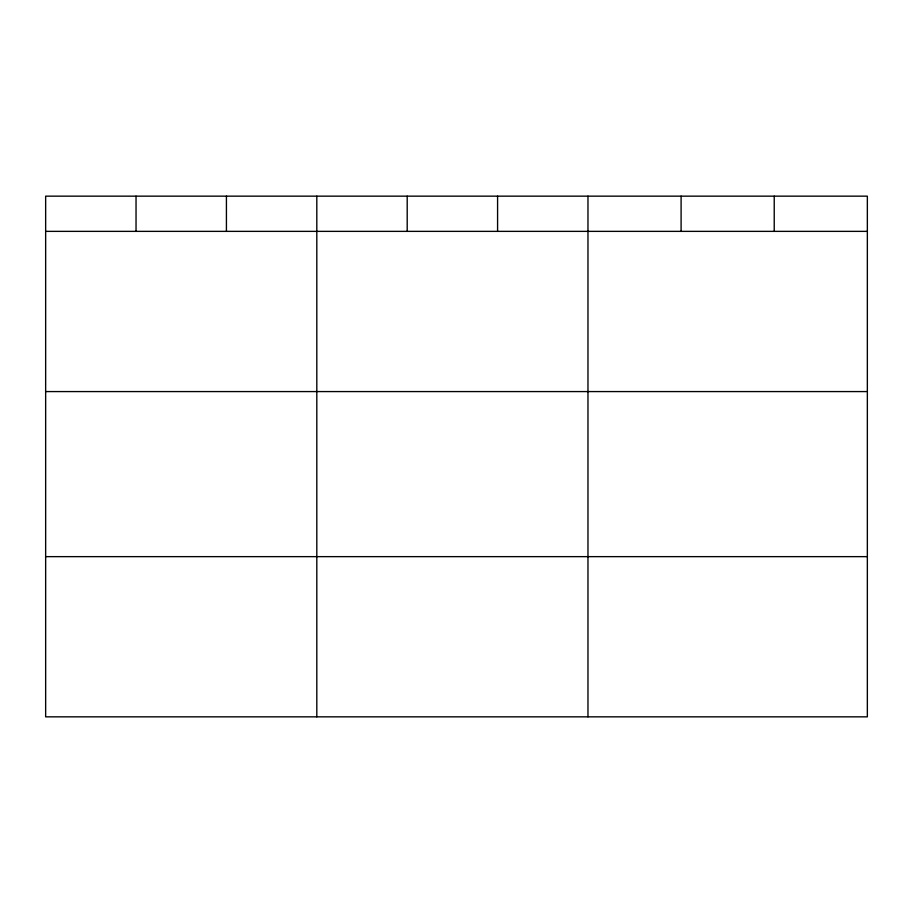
<?xml version="1.0" encoding="UTF-8"?>
<svg xmlns="http://www.w3.org/2000/svg" width="913" height="913" viewBox="0 0 913 913"><rect width="100%" height="100%" fill="white"/><g stroke="black" fill="none" stroke-linecap="round" stroke-linejoin="round"><path stroke-width="1.37" d="M867.35 391.574L867.35 196.158L45.65 196.158L45.65 716.842L867.35 716.842L867.35 391.574L45.65 391.574M45.65 231.366L867.35 231.366M45.65 556.645L867.35 556.645M774.224 196.158L774.224 231.366M681.098 196.158L681.098 231.366M587.972 196.158L587.972 716.842M497.585 196.158L497.585 231.366M407.198 196.158L407.198 231.366M316.811 196.158L316.811 716.842M226.424 196.158L226.424 231.366M136.037 196.158L136.037 231.366"/></g></svg>
